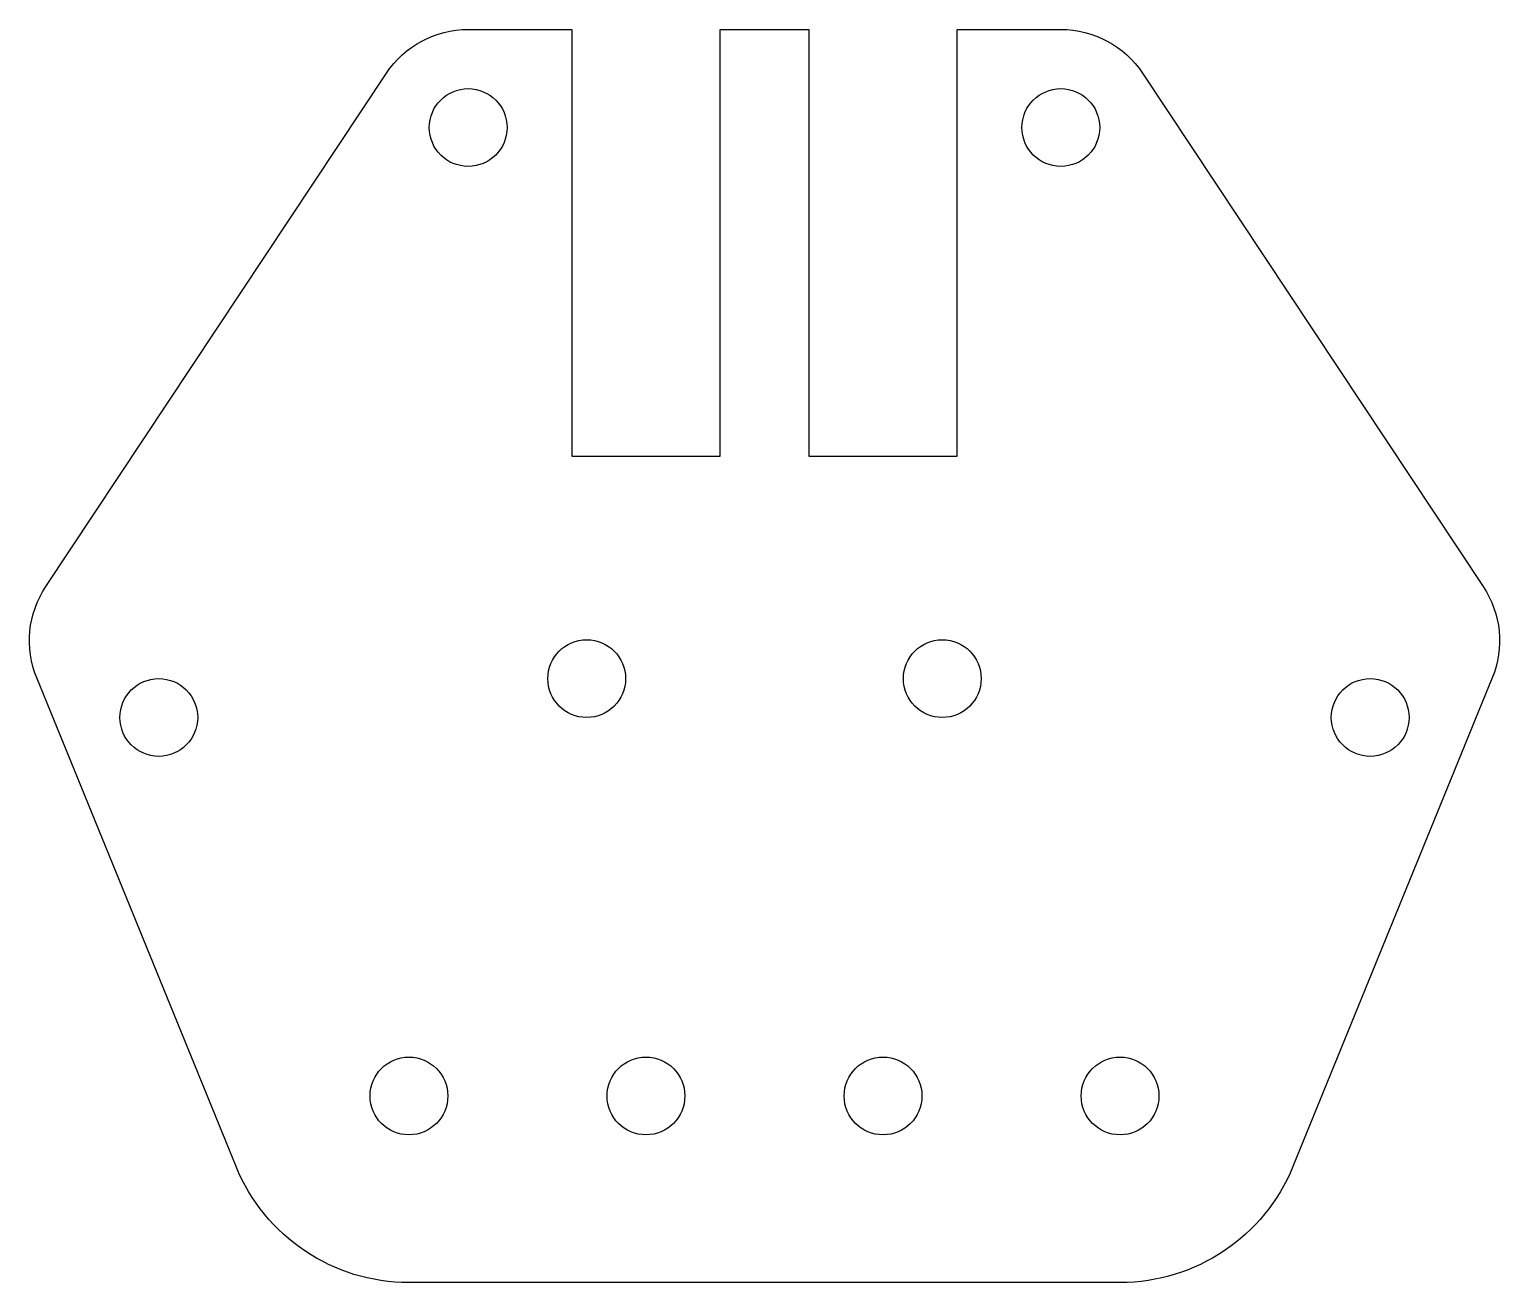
# Model space of a CAD drawing. Header units: millimetres. Extents: x 81.6 to 160.3, y 35.7 to 102.9.
import ezdxf

# ---------------------------------------------------------------- set-up
doc = ezdxf.new("R2010")
doc.units = ezdxf.units.MM
doc.layers.get('0').update_dxf_attribs({"linetype": 'CONTINUOUS'})

msp = doc.modelspace()

# ---------------------------------------------------------------- linework, layer by layer
msp.add_lwpolyline([(118.574, 102.86), (123.337, 102.86), (123.337, 80), (131.274, 80), (131.274, 102.86), (136.831, 102.86, -0.251361), (141.212, 100.509), (159.461, 73.001, -0.248234), (159.948, 68.108), (149.264, 41.931, -0.304765), (140.006, 35.71), (101.906, 35.71, -0.304765), (92.647, 41.931), (81.963, 68.108, -0.248234), (82.45, 73.001), (100.699, 100.509, -0.251361), (105.081, 102.86), (110.637, 102.86), (110.637, 80), (118.574, 80)], format="xyb", close=True)
for centre in [(105.081, 97.602), (136.831, 97.602), (111.431, 68.074), (130.481, 68.074), (88.506, 65.991), (153.405, 65.991), (101.906, 45.71), (114.606, 45.71), (127.306, 45.71), (140.006, 45.71)]:
    msp.add_circle(centre, 2.083)

doc.saveas('drawing.dxf')
